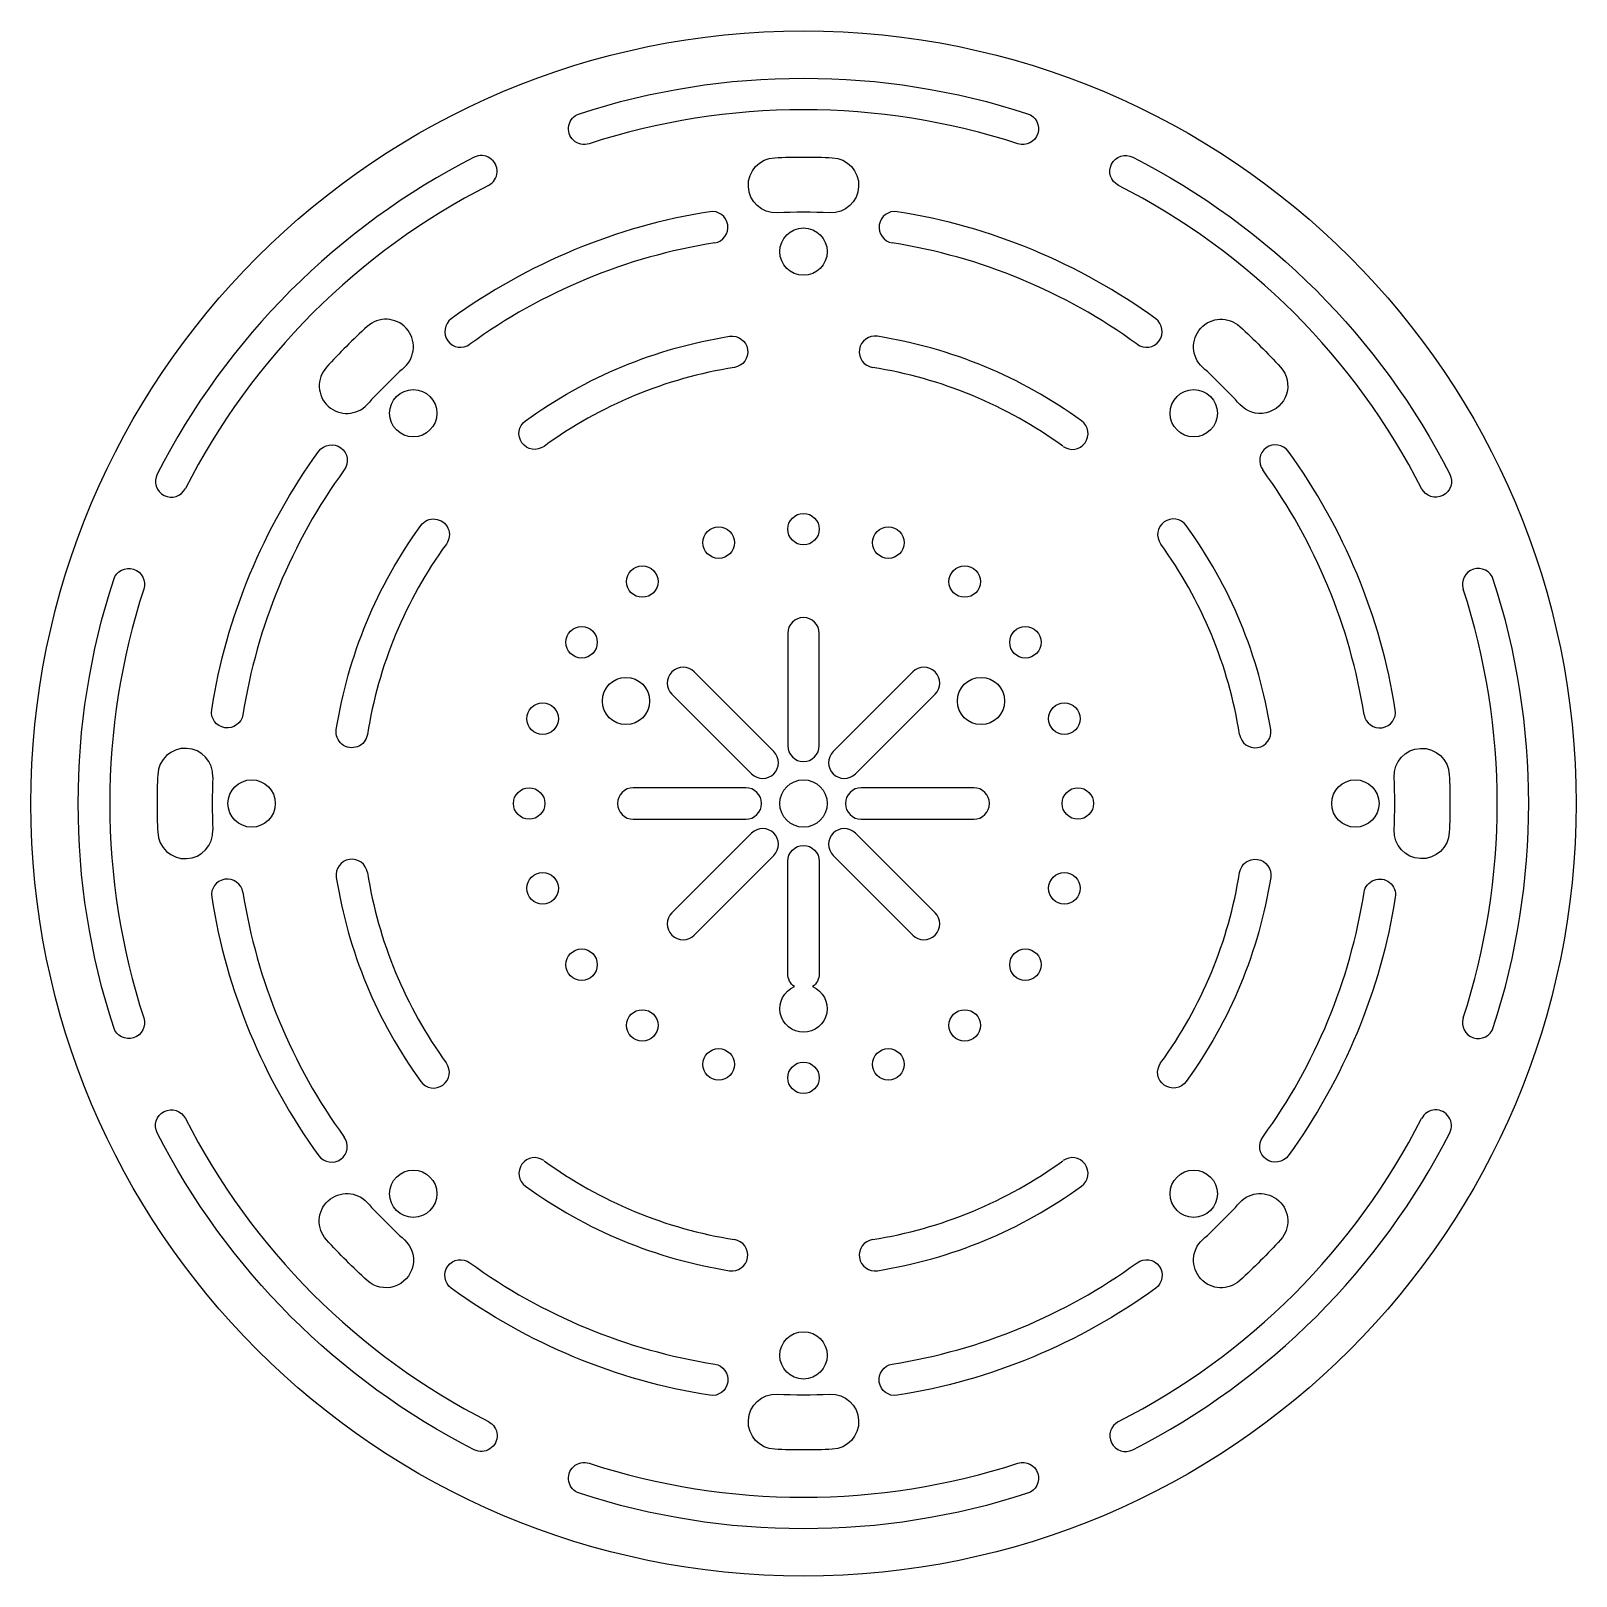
# Model space of a CAD drawing. Header units: millimetres. Extents: x -49 to 49, y -49 to 49.
import ezdxf

# ---------------------------------------------------------------- set-up
doc = ezdxf.new("R2010")
doc.units = ezdxf.units.MM
doc.layers.get('0').update_dxf_attribs({"linetype": 'CONTINUOUS'})

msp = doc.modelspace()

# ---------------------------------------------------------------- linework, layer by layer
for p, q in [((-6.93, 8.344), (-1.88, 3.295)), ((1.88, 3.295), (6.93, 8.344)), ((-3.295, 1.88), (-8.344, 6.93)), ((8.344, 6.93), (3.295, 1.88)), ((-8.344, -6.93), (-3.295, -1.88)), ((-1.88, -3.295), (-6.93, -8.344))]:
    msp.add_line(p, q)
for points in [[(14.215, 43.749, -1), (13.597, 41.846, 0.158384), (-13.597, 41.846, -1), (-14.215, 43.749, -0.158384)], [(-1.828, 40.959, -0.022299), (1.828, 40.959, -1), (1.672, 37.463, 0.022299), (-1.672, 37.463, -1)], [(40.986, 20.884, -1), (39.204, 19.976, 0.158384), (19.976, 39.204, -1), (20.884, 40.986, -0.158384)], [(27.67, 30.255, -0.022299), (30.255, 27.67, -1), (27.672, 25.308, 0.022299), (25.308, 27.672, -1)], [(-17.634, 24.271, -0.118358), (-4.693, 29.631, -1), (-4.38, 27.655, 0.118358), (-16.458, 22.652, -1)], [(-37.532, 5.945, -0.118358), (-30.743, 22.336, -1), (-29.125, 21.16, 0.118358), (-35.557, 5.632, -1)], [(-24.271, 17.634, -1), (-22.652, 16.458, 0.118358), (-27.655, 4.38, -1), (-29.631, 4.693, -0.118358)], [(-43.749, 14.215, -1), (-41.846, 13.597, 0.158384), (-41.846, -13.597, -1), (-43.749, -14.215, -0.158384)], [(-1, 10.8), (-1, 3.659, 1), (1, 3.659), (1, 10.8, 1)], [(40.959, 1.828, -0.022299), (40.959, -1.828, -1), (37.463, -1.672, 0.022299), (37.463, 1.672, -1)], [(-3.659, 1), (-10.8, 1, 1), (-10.8, -1), (-3.659, -1, 1)], [(3.659, -1), (10.8, -1, 1), (10.8, 1), (3.659, 1, 1)], [(1.88, -3.295), (6.93, -8.344, 1), (8.344, -6.93), (3.295, -1.88, 1)], [(1, -10.8, -0.243207), (0.578, -11.616, -4.988223), (-0.578, -11.616, -0.243207), (-1, -10.8), (-1, -3.659, -1), (1, -3.659)], [(24.271, -17.634, -1), (22.652, -16.458, 0.118358), (27.655, -4.38, -1), (29.631, -4.693, -0.118358)], [(37.532, -5.945, -0.118358), (30.743, -22.336, -1), (29.125, -21.16, 0.118358), (35.557, -5.632, -1)], [(-40.986, -20.884, -1), (-39.204, -19.976, 0.158384), (-19.976, -39.204, -1), (-20.884, -40.986, -0.158384)], [(-27.67, -30.255, -0.022299), (-30.255, -27.67, -1), (-27.672, -25.308, 0.022299), (-25.308, -27.672, -1)], [(30.255, -27.67, -0.022299), (27.67, -30.255, -1), (25.308, -27.672, 0.022299), (27.672, -25.308, -1)], [(-5.945, -37.532, -0.118358), (-22.336, -30.743, -1), (-21.16, -29.125, 0.118358), (-5.632, -35.557, -1)], [(22.336, -30.743, -0.118358), (5.945, -37.532, -1), (5.632, -35.557, 0.118358), (21.16, -29.125, -1)], [(1.828, -40.959, -0.022299), (-1.828, -40.959, -1), (-1.672, -37.463, 0.022299), (1.672, -37.463, -1)], [(-14.215, -43.749, -1), (-13.597, -41.846, 0.158384), (13.597, -41.846, -1), (14.215, -43.749, -0.158384)]]:
    msp.add_lwpolyline(points, format="xyb", close=True)
for centre, radius in [((0, 0), 49), ((0, 35), 1.5), ((-24.749, 24.749), 1.5), ((24.749, 24.749), 1.5), ((0, 17.4), 1), ((-5.377, 16.548), 1), ((5.377, 16.548), 1), ((-10.227, 14.077), 1), ((10.227, 14.077), 1), ((-14.077, 10.227), 1), ((14.077, 10.227), 1), ((-11.258, 6.5), 1.5), ((11.258, 6.5), 1.5), ((-16.548, 5.377), 1), ((16.548, 5.377), 1), ((-35, 0), 1.5), ((-17.4, 0), 1), ((0, 0), 1.5), ((17.4, 0), 1), ((35, 0), 1.5), ((-16.548, -5.377), 1), ((16.548, -5.377), 1), ((-14.077, -10.227), 1), ((14.077, -10.227), 1), ((-10.227, -14.077), 1), ((10.227, -14.077), 1), ((-5.377, -16.548), 1), ((5.377, -16.548), 1), ((0, -17.4), 1), ((-24.749, -24.749), 1.5), ((24.749, -24.749), 1.5), ((0, -35), 1.5)]:
    msp.add_circle(centre, radius)
for centre, radius, start, end in [((0, 0), 46, 117, 153), ((-20.43, 40.095), 1, -63, 117), ((0, 0), 44, 117, 153), ((0, 0), 38, 99, 126), ((-5.788, 36.544), 1, -81, 99), ((5.788, 36.544), 1, 81, 261), ((0, 0), 38, 54, 81), ((0, 0), 36, 99, 126), ((0, 0), 36, 54, 81), ((-26.489, 28.963), 1.75, -47.5548, 132.4452), ((-21.748, 29.934), 1, 126, 306), ((21.748, 29.934), 1, -126, 54), ((0, 0), 41, 132.4452, 137.5548), ((4.537, 28.643), 1, 81, 261), ((0, 0), 30, 54, 81), ((-28.963, 26.489), 1.75, 137.5548, 317.5548), ((0, 0), 37.5, 132.4452, 137.5548), ((0, 0), 28, 54, 81), ((17.046, 23.461), 1, -126, 54), ((29.934, 21.748), 1, 36, 216), ((0, 0), 38, 9, 36), ((-40.095, 20.43), 1, 153, 333), ((0, 0), 36, 9, 36), ((23.461, 17.046), 1, 36, 216), ((0, 0), 30, 9, 36), ((0, 0), 28, 9, 36), ((42.798, 13.906), 1, 18, 198), ((0, 0), 46, -18, 18), ((0, 0), 44, -18, 18), ((-7.637, 7.637), 1, 45, 225), ((7.637, 7.637), 1, -45, 135), ((36.544, 5.788), 1, -171, 9), ((28.643, 4.537), 1, -171, 9), ((-39.211, 1.75), 1.75, -2.5548, 177.4452), ((-2.588, 2.588), 1, -135, 45), ((2.588, 2.588), 1, 135, 315), ((0, 0), 41, 177.4452, 182.5548), ((0, 0), 37.5, 177.4452, 182.5548), ((-39.211, -1.75), 1.75, -177.4452, 2.5548), ((-2.588, -2.588), 1, -45, 135), ((-28.643, -4.537), 1, 9, 189), ((-36.544, -5.788), 1, 9, 189), ((0, 0), 30, 189, 216), ((0, 0), 28, 189, 216), ((0, 0), 36, 189, 216), ((0, 0), 38, 189, 216), ((-7.637, -7.637), 1, 135, 315), ((42.798, -13.906), 1, 162, 342), ((-23.461, -17.046), 1, -144, 36), ((40.095, -20.43), 1, -27, 153), ((0, 0), 44, 297, 333), ((-29.934, -21.748), 1, -144, 36), ((0, 0), 46, 297, 333), ((-17.046, -23.461), 1, 54, 234), ((17.046, -23.461), 1, -54, 126), ((0, 0), 28, 234, 261), ((0, 0), 28, 279, 306), ((0, 0), 30, 234, 261), ((0, 0), 30, 279, 306), ((-4.537, -28.643), 1, -99, 81), ((4.537, -28.643), 1, 99, 279), ((20.43, -40.095), 1, 117, 297)]:
    msp.add_arc(centre, radius, start, end)

doc.saveas('drawing.dxf')
